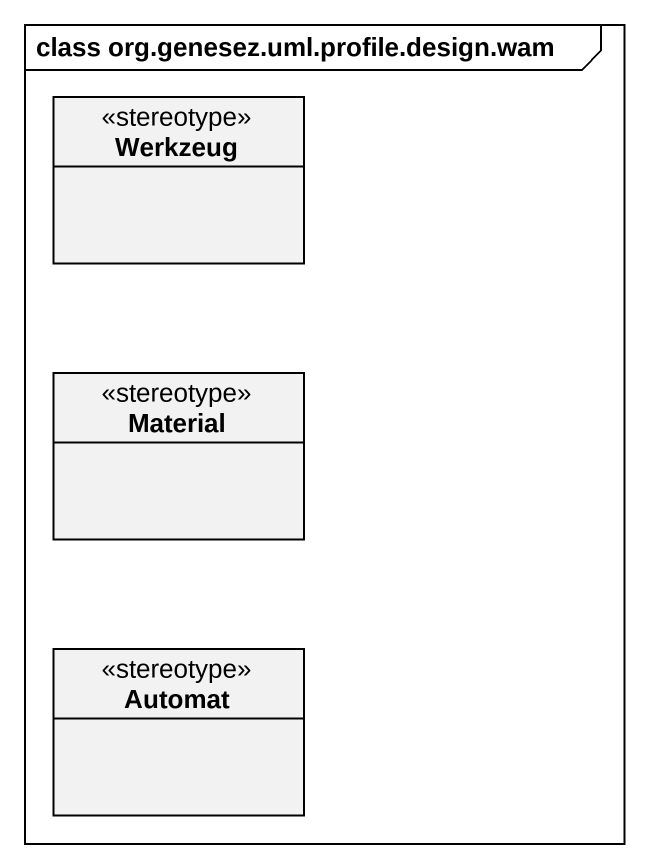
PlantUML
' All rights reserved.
@startuml
mainframe class org.genesez.uml.profile.design.wam
hide circle
hide empty members
class Werkzeug <<stereotype>>
class Material <<stereotype>>
class Automat <<stereotype>>
@enduml
